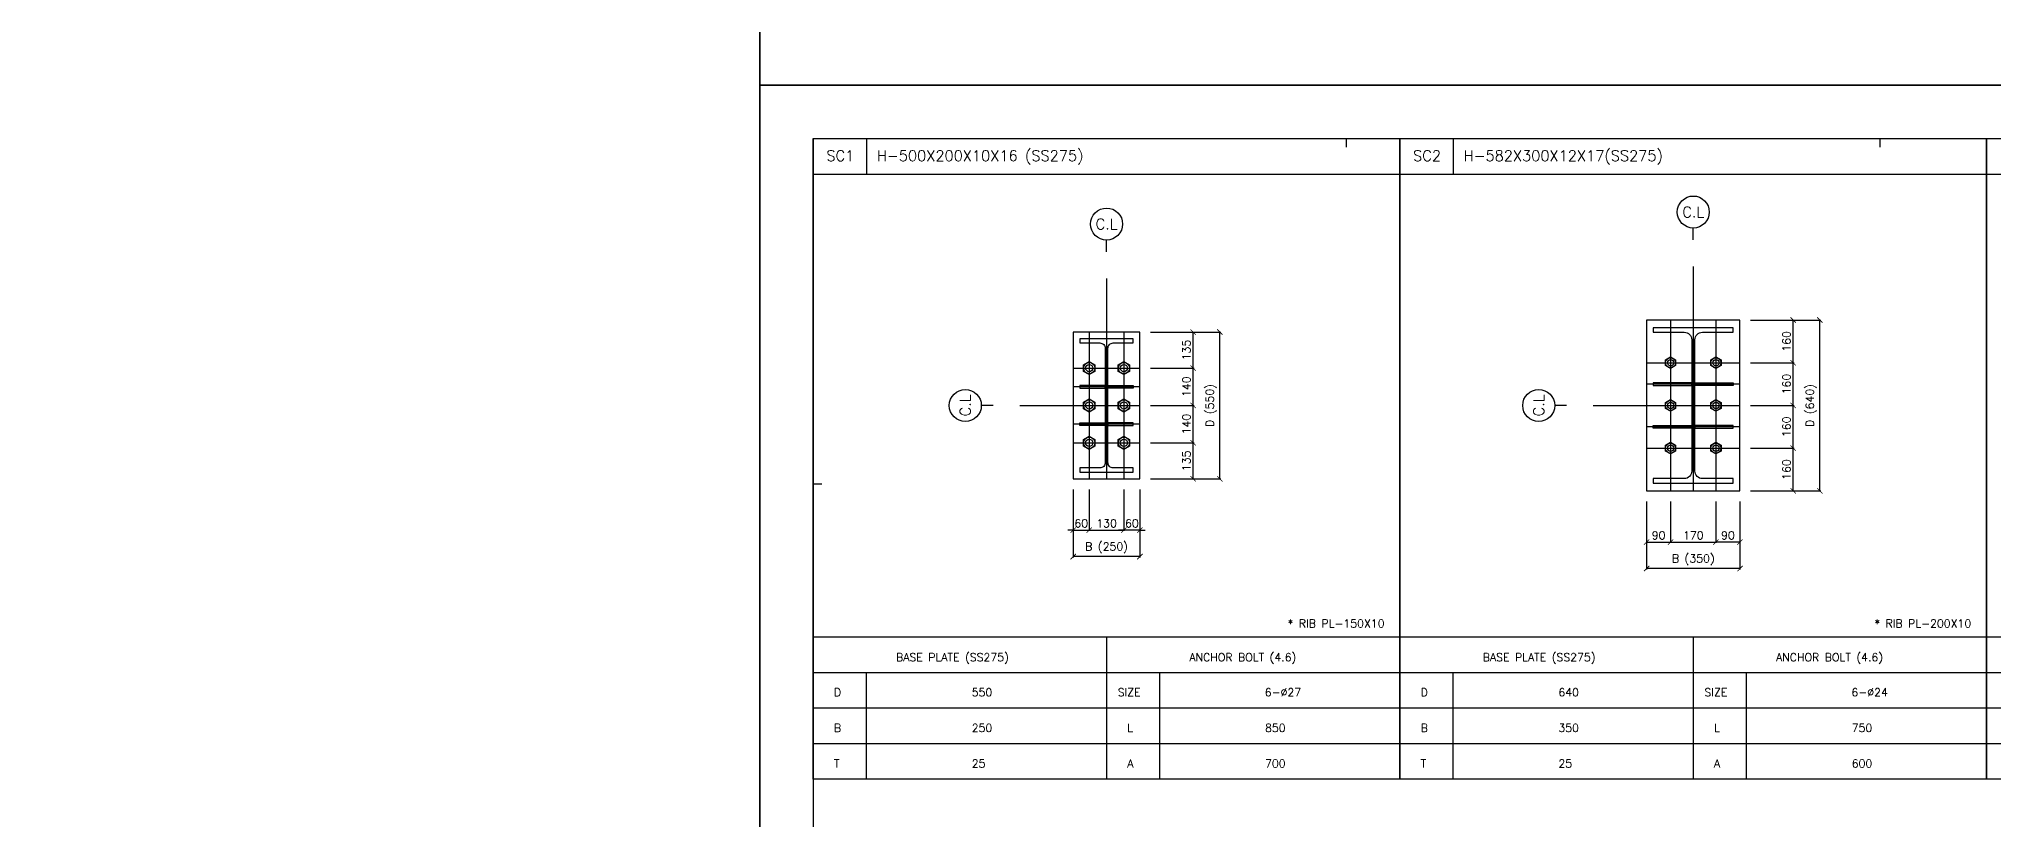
# Model space of a CAD drawing. Header units: metres. Extents: x -297536 to 1852864, y -630451 to -422551.
# Drawn here: x 1841761 to 1849091, y -431244 to -428318 of the extents above; entities that cross this region are included whole.
import ezdxf
from ezdxf.enums import TextEntityAlignment as Align

# ---------------------------------------------------------------- set-up
doc = ezdxf.new("R2010")
doc.units = ezdxf.units.M
doc.header["$LTSCALE"] = 700
doc.linetypes.add('CEN', pattern=[62, 60, -1, 0, -1])
for name, color, linetype in [('BP', 3, 'Continuous'), ('CEN', 152, 'CEN'), ('COL', 2, 'Continuous'), ('DIM', 7, 'Continuous'), ('SYM', 7, 'Continuous'), ('TEX', 3, 'Continuous'), ('된장공장-1$0$WID', 4, 'Continuous')]:
    doc.layers.add(name, color=color, linetype=linetype)
doc.styles.add('HGTXT', font='romans.shx', dxfattribs={"bigfont": 'WHGTXT.shx'})
doc.styles.add('WHGTXT', font='romans.shx', dxfattribs={"bigfont": 'WHGTXT.shx'})
doc.dimstyles.new('KJ', dxfattribs={"dimscale": 700, "dimtxt": 1.5, "dimasz": 1, "dimexe": 0.18, "dimexo": 2, "dimgap": 0.5, "dimtad": 1, "dimdec": 0, "dimzin": 0, "dimdsep": 46, "dimlunit": 6, "dimtxsty": 'HGTXT', "dimblk": 'ARCHTICK', "dimcen": 0.09, "dimclrt": 3, "dimadec": 0, "dimazin": 0, "dimtfac": 1, "dimtdec": 0, "dimtix": 1, "dimtmove": 0, "dimatfit": 0, "dimldrblk": 'OBLIQUE', "dimfxl": 1, "dimtolj": 1, "dimtzin": 0, "dimarcsym": 0})

# ---------------------------------------------------------------- blocks, each defined once
blk = doc.blocks.new('_ArchTick')
at = {"color": 0, "linetype": 'ByBlock', "const_width": 0.15}
blk.add_lwpolyline([(-0.5, -0.5), (0.5, 0.5)], dxfattribs=at)
blk = doc.blocks.new('*D538')
at = {"layer": 'Defpoints', "color": 0, "transparency": 16777216}
for p in [(1847879.2, -430010.9), (1848049.2, -430010.9), (1848049.2, -430202.6)]:
    blk.add_point(p, dxfattribs=at)
at = {"layer": 'DIM', "color": 0, "lineweight": -2, "transparency": 16777216}
for p, q in [((1847879.2, -430050.9), (1847879.2, -430206.2)), ((1848049.2, -430050.9), (1848049.2, -430206.2)), ((1847879.2, -430202.6), (1848049.2, -430202.6))]:
    blk.add_line(p, q, dxfattribs=at)
at = {"layer": 'DIM', "color": 0, "lineweight": -2, "transparency": 16777216, "xscale": 20, "yscale": 20, "zscale": 20, "rotation": 180}
blk.add_blockref('_ArchTick', (1847879.2, -430202.6), dxfattribs=at)
at = {"layer": 'DIM', "color": 0, "lineweight": -2, "transparency": 16777216, "xscale": 20, "yscale": 20, "zscale": 20}
blk.add_blockref('_ArchTick', (1848049.2, -430202.6), dxfattribs=at)
at = {"layer": 'DIM', "color": 3, "transparency": 16777216, "insert": (1847964.2, -430177.6), "char_height": 30, "attachment_point": 5, "style": 'HGTXT'}
blk.add_mtext('\\A1;170', dxfattribs=at)
blk = doc.blocks.new('_Oblique')
at = {"color": 0, "linetype": 'ByBlock', "lineweight": -2}
blk.add_line((-0.5, -0.5), (0.5, 0.5), dxfattribs=at)
blk = doc.blocks.new('*D539')
at = {"layer": 'Defpoints', "color": 0, "transparency": 16777216}
for p in [(1847789.2, -430010.9), (1848139.2, -430010.9), (1847789.2, -430302.2)]:
    blk.add_point(p, dxfattribs=at)
at = {"layer": 'DIM', "color": 0, "lineweight": -2, "transparency": 16777216}
for p, q in [((1847789.2, -430050.9), (1847789.2, -430305.8)), ((1848139.2, -430050.9), (1848139.2, -430305.8)), ((1848139.2, -430302.2), (1847789.2, -430302.2))]:
    blk.add_line(p, q, dxfattribs=at)
at = {"layer": 'DIM', "color": 0, "lineweight": -2, "transparency": 16777216, "xscale": 20, "yscale": 20, "zscale": 20, "rotation": 180}
blk.add_blockref('_ArchTick', (1847789.2, -430302.2), dxfattribs=at)
at = {"layer": 'DIM', "color": 0, "lineweight": -2, "transparency": 16777216, "xscale": 20, "yscale": 20, "zscale": 20}
blk.add_blockref('_ArchTick', (1848139.2, -430302.2), dxfattribs=at)
at = {"layer": 'DIM', "color": 3, "transparency": 16777216, "insert": (1847964.2, -430269.4), "char_height": 30, "attachment_point": 5, "style": 'HGTXT'}
blk.add_mtext('\\A1;B (350)', dxfattribs=at)
blk = doc.blocks.new('*D540')
at = {"layer": 'Defpoints', "color": 0, "transparency": 16777216}
for p in [(1847789.2, -430010.9), (1847879.2, -430010.9), (1847879.2, -430202.6)]:
    blk.add_point(p, dxfattribs=at)
at = {"layer": 'DIM', "color": 0, "lineweight": -2, "transparency": 16777216}
for p, q in [((1847789.2, -430050.9), (1847789.2, -430206.2)), ((1847879.2, -430050.9), (1847879.2, -430206.2)), ((1847789.2, -430202.6), (1847879.2, -430202.6))]:
    blk.add_line(p, q, dxfattribs=at)
at = {"layer": 'DIM', "color": 0, "lineweight": -2, "transparency": 16777216, "xscale": 20, "yscale": 20, "zscale": 20, "rotation": 180}
blk.add_blockref('_ArchTick', (1847789.2, -430202.6), dxfattribs=at)
at = {"layer": 'DIM', "color": 0, "lineweight": -2, "transparency": 16777216, "xscale": 20, "yscale": 20, "zscale": 20}
blk.add_blockref('_ArchTick', (1847879.2, -430202.6), dxfattribs=at)
at = {"layer": 'DIM', "color": 3, "transparency": 16777216, "insert": (1847834.2, -430177.6), "char_height": 30, "attachment_point": 5, "style": 'HGTXT'}
blk.add_mtext('\\A1;90', dxfattribs=at)
blk = doc.blocks.new('*D541')
at = {"layer": 'Defpoints', "color": 0, "transparency": 16777216}
for p in [(1848049.2, -430010.9), (1848139.2, -430010.9), (1848049.2, -430202.6)]:
    blk.add_point(p, dxfattribs=at)
at = {"layer": 'DIM', "color": 0, "lineweight": -2, "transparency": 16777216}
for p, q in [((1848049.2, -430050.9), (1848049.2, -430206.2)), ((1848139.2, -430050.9), (1848139.2, -430206.2)), ((1848139.2, -430202.6), (1848049.2, -430202.6))]:
    blk.add_line(p, q, dxfattribs=at)
at = {"layer": 'DIM', "color": 0, "lineweight": -2, "transparency": 16777216, "xscale": 20, "yscale": 20, "zscale": 20, "rotation": 180}
blk.add_blockref('_ArchTick', (1848049.2, -430202.6), dxfattribs=at)
at = {"layer": 'DIM', "color": 0, "lineweight": -2, "transparency": 16777216, "xscale": 20, "yscale": 20, "zscale": 20}
blk.add_blockref('_ArchTick', (1848139.2, -430202.6), dxfattribs=at)
at = {"layer": 'DIM', "color": 3, "transparency": 16777216, "insert": (1848094.2, -430177.6), "char_height": 30, "attachment_point": 5, "style": 'HGTXT'}
blk.add_mtext('\\A1;90', dxfattribs=at)
blk = doc.blocks.new('*D542')
at = {"layer": 'Defpoints', "color": 0, "transparency": 16777216}
for p in [(1848139.2, -429370.9), (1848439, -429370.9), (1848139.2, -430010.9)]:
    blk.add_point(p, dxfattribs=at)
at = {"layer": 'DIM', "color": 0, "lineweight": -2, "transparency": 16777216}
for p, q in [((1848179.2, -429370.9), (1848442.6, -429370.9)), ((1848439, -430010.9), (1848439, -429370.9)), ((1848179.2, -430010.9), (1848442.6, -430010.9))]:
    blk.add_line(p, q, dxfattribs=at)
at = {"layer": 'DIM', "color": 0, "lineweight": -2, "transparency": 16777216, "xscale": 20, "yscale": 20, "zscale": 20}
for p, rotation in [((1848439, -429370.9), 90), ((1848439, -430010.9), 270)]:
    blk.add_blockref('_ArchTick', p, dxfattribs=dict(at, rotation=rotation))
at = {"layer": 'DIM', "color": 3, "transparency": 16777216, "insert": (1848406.2, -429690.9), "char_height": 30, "attachment_point": 5, "rotation": 90, "style": 'HGTXT'}
blk.add_mtext('\\A1;D (640)', dxfattribs=at)
blk = doc.blocks.new('*D543')
at = {"layer": 'Defpoints', "color": 0, "transparency": 16777216}
for p in [(1848139.2, -429850.9), (1848338.7, -429850.9), (1848139.2, -430010.9)]:
    blk.add_point(p, dxfattribs=at)
at = {"layer": 'DIM', "color": 0, "lineweight": -2, "transparency": 16777216}
for p, q in [((1848179.2, -429850.9), (1848342.3, -429850.9)), ((1848338.7, -430010.9), (1848338.7, -429850.9)), ((1848179.2, -430010.9), (1848342.3, -430010.9))]:
    blk.add_line(p, q, dxfattribs=at)
at = {"layer": 'DIM', "color": 0, "lineweight": -2, "transparency": 16777216, "xscale": 20, "yscale": 20, "zscale": 20}
for p, rotation in [((1848338.7, -429850.9), 90), ((1848338.7, -430010.9), 270)]:
    blk.add_blockref('_ArchTick', p, dxfattribs=dict(at, rotation=rotation))
at = {"layer": 'DIM', "color": 3, "transparency": 16777216, "insert": (1848313.7, -429930.9), "char_height": 30, "attachment_point": 5, "rotation": 90, "style": 'HGTXT'}
blk.add_mtext('\\A1;160', dxfattribs=at)
blk = doc.blocks.new('*D544')
at = {"layer": 'Defpoints', "color": 0, "transparency": 16777216}
for p in [(1848139.2, -429690.9), (1848338.7, -429690.9), (1848139.2, -429850.9)]:
    blk.add_point(p, dxfattribs=at)
at = {"layer": 'DIM', "color": 0, "lineweight": -2, "transparency": 16777216}
for p, q in [((1848179.2, -429690.9), (1848342.3, -429690.9)), ((1848338.7, -429850.9), (1848338.7, -429690.9)), ((1848179.2, -429850.9), (1848342.3, -429850.9))]:
    blk.add_line(p, q, dxfattribs=at)
at = {"layer": 'DIM', "color": 0, "lineweight": -2, "transparency": 16777216, "xscale": 20, "yscale": 20, "zscale": 20}
for p, rotation in [((1848338.7, -429690.9), 90), ((1848338.7, -429850.9), 270)]:
    blk.add_blockref('_ArchTick', p, dxfattribs=dict(at, rotation=rotation))
at = {"layer": 'DIM', "color": 3, "transparency": 16777216, "insert": (1848313.7, -429770.9), "char_height": 30, "attachment_point": 5, "rotation": 90, "style": 'HGTXT'}
blk.add_mtext('\\A1;160', dxfattribs=at)
blk = doc.blocks.new('*D545')
at = {"layer": 'Defpoints', "color": 0, "transparency": 16777216}
for p in [(1848139.2, -429530.9), (1848338.7, -429530.9), (1848139.2, -429690.9)]:
    blk.add_point(p, dxfattribs=at)
at = {"layer": 'DIM', "color": 0, "lineweight": -2, "transparency": 16777216}
for p, q in [((1848179.2, -429530.9), (1848342.3, -429530.9)), ((1848338.7, -429690.9), (1848338.7, -429530.9)), ((1848179.2, -429690.9), (1848342.3, -429690.9))]:
    blk.add_line(p, q, dxfattribs=at)
at = {"layer": 'DIM', "color": 0, "lineweight": -2, "transparency": 16777216, "xscale": 20, "yscale": 20, "zscale": 20}
for p, rotation in [((1848338.7, -429530.9), 90), ((1848338.7, -429690.9), 270)]:
    blk.add_blockref('_ArchTick', p, dxfattribs=dict(at, rotation=rotation))
at = {"layer": 'DIM', "color": 3, "transparency": 16777216, "insert": (1848313.7, -429610.9), "char_height": 30, "attachment_point": 5, "rotation": 90, "style": 'HGTXT'}
blk.add_mtext('\\A1;160', dxfattribs=at)
blk = doc.blocks.new('*D546')
at = {"layer": 'Defpoints', "color": 0, "transparency": 16777216}
for p in [(1848139.2, -429370.9), (1848338.7, -429370.9), (1848139.2, -429530.9)]:
    blk.add_point(p, dxfattribs=at)
at = {"layer": 'DIM', "color": 0, "lineweight": -2, "transparency": 16777216}
for p, q in [((1848179.2, -429370.9), (1848342.3, -429370.9)), ((1848338.7, -429530.9), (1848338.7, -429370.9)), ((1848179.2, -429530.9), (1848342.3, -429530.9))]:
    blk.add_line(p, q, dxfattribs=at)
at = {"layer": 'DIM', "color": 0, "lineweight": -2, "transparency": 16777216, "xscale": 20, "yscale": 20, "zscale": 20}
for p, rotation in [((1848338.7, -429370.9), 90), ((1848338.7, -429530.9), 270)]:
    blk.add_blockref('_ArchTick', p, dxfattribs=dict(at, rotation=rotation))
at = {"layer": 'DIM', "color": 3, "transparency": 16777216, "insert": (1848313.7, -429450.9), "char_height": 30, "attachment_point": 5, "rotation": 90, "style": 'HGTXT'}
blk.add_mtext('\\A1;160', dxfattribs=at)
blk = doc.blocks.new('*D460')
at = {"layer": 'Defpoints', "color": 0, "transparency": 16777216}
for p in [(1845699.2, -429965.9), (1845829.1, -429965.9), (1845829.1, -430157.6)]:
    blk.add_point(p, dxfattribs=at)
at = {"layer": 'DIM', "color": 0, "lineweight": -2, "transparency": 16777216}
for p, q in [((1845699.2, -430005.9), (1845699.2, -430161.2)), ((1845829.1, -430005.9), (1845829.1, -430161.2)), ((1845699.2, -430157.6), (1845829.1, -430157.6))]:
    blk.add_line(p, q, dxfattribs=at)
at = {"layer": 'DIM', "color": 0, "lineweight": -2, "transparency": 16777216, "xscale": 20, "yscale": 20, "zscale": 20, "rotation": 180}
blk.add_blockref('_ArchTick', (1845699.2, -430157.6), dxfattribs=at)
at = {"layer": 'DIM', "color": 0, "lineweight": -2, "transparency": 16777216, "xscale": 20, "yscale": 20, "zscale": 20}
blk.add_blockref('_ArchTick', (1845829.1, -430157.6), dxfattribs=at)
at = {"layer": 'DIM', "color": 3, "transparency": 16777216, "insert": (1845764.2, -430132.6), "char_height": 30, "attachment_point": 5, "style": 'HGTXT'}
blk.add_mtext('\\A1;130', dxfattribs=at)
blk = doc.blocks.new('*D461')
at = {"layer": 'Defpoints', "color": 0, "transparency": 16777216}
for p in [(1845639.2, -429965.9), (1845889.2, -429965.9), (1845639.2, -430257.2)]:
    blk.add_point(p, dxfattribs=at)
at = {"layer": 'DIM', "color": 0, "lineweight": -2, "transparency": 16777216}
for p, q in [((1845639.2, -430005.9), (1845639.2, -430260.8)), ((1845889.2, -430005.9), (1845889.2, -430260.8)), ((1845889.2, -430257.2), (1845639.2, -430257.2))]:
    blk.add_line(p, q, dxfattribs=at)
at = {"layer": 'DIM', "color": 0, "lineweight": -2, "transparency": 16777216, "xscale": 20, "yscale": 20, "zscale": 20, "rotation": 180}
blk.add_blockref('_ArchTick', (1845639.2, -430257.2), dxfattribs=at)
at = {"layer": 'DIM', "color": 0, "lineweight": -2, "transparency": 16777216, "xscale": 20, "yscale": 20, "zscale": 20}
blk.add_blockref('_ArchTick', (1845889.2, -430257.2), dxfattribs=at)
at = {"layer": 'DIM', "color": 3, "transparency": 16777216, "insert": (1845764.2, -430224.4), "char_height": 30, "attachment_point": 5, "style": 'HGTXT'}
blk.add_mtext('\\A1;B (250)', dxfattribs=at)
blk = doc.blocks.new('*D462')
at = {"layer": 'Defpoints', "color": 0, "transparency": 16777216}
for p in [(1845639.2, -429965.9), (1845699.2, -429965.9), (1845699.2, -430157.6)]:
    blk.add_point(p, dxfattribs=at)
at = {"layer": 'DIM', "color": 0, "lineweight": -2, "transparency": 16777216}
for p, q in [((1845639.2, -430005.9), (1845639.2, -430161.2)), ((1845699.2, -430005.9), (1845699.2, -430161.2)), ((1845639.2, -430157.6), (1845619.2, -430157.6)), ((1845639.2, -430157.6), (1845699.2, -430157.6)), ((1845699.2, -430157.6), (1845719.2, -430157.6))]:
    blk.add_line(p, q, dxfattribs=at)
at = {"layer": 'DIM', "color": 0, "lineweight": -2, "transparency": 16777216, "xscale": 20, "yscale": 20, "zscale": 20}
blk.add_blockref('_ArchTick', (1845639.2, -430157.6), dxfattribs=at)
at = {"layer": 'DIM', "color": 0, "lineweight": -2, "transparency": 16777216, "xscale": 20, "yscale": 20, "zscale": 20, "rotation": 180}
blk.add_blockref('_ArchTick', (1845699.2, -430157.6), dxfattribs=at)
at = {"layer": 'DIM', "color": 3, "transparency": 16777216, "insert": (1845669.2, -430132.6), "char_height": 30, "attachment_point": 5, "style": 'HGTXT'}
blk.add_mtext('\\A1;60', dxfattribs=at)
blk = doc.blocks.new('*D463')
at = {"layer": 'Defpoints', "color": 0, "transparency": 16777216}
for p in [(1845829.1, -429965.9), (1845889.2, -429965.9), (1845829.1, -430157.6)]:
    blk.add_point(p, dxfattribs=at)
at = {"layer": 'DIM', "color": 0, "lineweight": -2, "transparency": 16777216}
for p, q in [((1845829.1, -430005.9), (1845829.1, -430161.2)), ((1845889.2, -430005.9), (1845889.2, -430161.2)), ((1845829.1, -430157.6), (1845809.1, -430157.6)), ((1845889.2, -430157.6), (1845829.1, -430157.6)), ((1845889.2, -430157.6), (1845909.2, -430157.6))]:
    blk.add_line(p, q, dxfattribs=at)
at = {"layer": 'DIM', "color": 0, "lineweight": -2, "transparency": 16777216, "xscale": 20, "yscale": 20, "zscale": 20}
blk.add_blockref('_ArchTick', (1845829.1, -430157.6), dxfattribs=at)
at = {"layer": 'DIM', "color": 0, "lineweight": -2, "transparency": 16777216, "xscale": 20, "yscale": 20, "zscale": 20, "rotation": 180}
blk.add_blockref('_ArchTick', (1845889.2, -430157.6), dxfattribs=at)
at = {"layer": 'DIM', "color": 3, "transparency": 16777216, "insert": (1845859.2, -430132.6), "char_height": 30, "attachment_point": 5, "style": 'HGTXT'}
blk.add_mtext('\\A1;60', dxfattribs=at)
blk = doc.blocks.new('*D464')
at = {"layer": 'Defpoints', "color": 0, "transparency": 16777216}
for p in [(1845889.2, -429415.9), (1846189, -429415.9), (1845889.2, -429965.9)]:
    blk.add_point(p, dxfattribs=at)
at = {"layer": 'DIM', "color": 0, "lineweight": -2, "transparency": 16777216}
for p, q in [((1845929.2, -429415.9), (1846192.6, -429415.9)), ((1846189, -429965.9), (1846189, -429415.9)), ((1845929.2, -429965.9), (1846192.6, -429965.9))]:
    blk.add_line(p, q, dxfattribs=at)
at = {"layer": 'DIM', "color": 0, "lineweight": -2, "transparency": 16777216, "xscale": 20, "yscale": 20, "zscale": 20}
for p, rotation in [((1846189, -429415.9), 90), ((1846189, -429965.9), 270)]:
    blk.add_blockref('_ArchTick', p, dxfattribs=dict(at, rotation=rotation))
at = {"layer": 'DIM', "color": 3, "transparency": 16777216, "insert": (1846156.2, -429690.9), "char_height": 30, "attachment_point": 5, "rotation": 90, "style": 'HGTXT'}
blk.add_mtext('\\A1;D (550)', dxfattribs=at)
blk = doc.blocks.new('*D465')
at = {"layer": 'Defpoints', "color": 0, "transparency": 16777216}
for p in [(1845889.2, -429830.9), (1846088.7, -429830.9), (1845889.2, -429965.9)]:
    blk.add_point(p, dxfattribs=at)
at = {"layer": 'DIM', "color": 0, "lineweight": -2, "transparency": 16777216}
for p, q in [((1845929.2, -429830.9), (1846092.3, -429830.9)), ((1846088.7, -429965.9), (1846088.7, -429830.9)), ((1845929.2, -429965.9), (1846092.3, -429965.9))]:
    blk.add_line(p, q, dxfattribs=at)
at = {"layer": 'DIM', "color": 0, "lineweight": -2, "transparency": 16777216, "xscale": 20, "yscale": 20, "zscale": 20}
for p, rotation in [((1846088.7, -429830.9), 90), ((1846088.7, -429965.9), 270)]:
    blk.add_blockref('_ArchTick', p, dxfattribs=dict(at, rotation=rotation))
at = {"layer": 'DIM', "color": 3, "transparency": 16777216, "insert": (1846063.7, -429898.4), "char_height": 30, "attachment_point": 5, "rotation": 90, "style": 'HGTXT'}
blk.add_mtext('\\A1;135', dxfattribs=at)
blk = doc.blocks.new('*D466')
at = {"layer": 'Defpoints', "color": 0, "transparency": 16777216}
for p in [(1845889.2, -429690.9), (1846088.7, -429690.9), (1845889.2, -429830.9)]:
    blk.add_point(p, dxfattribs=at)
at = {"layer": 'DIM', "color": 0, "lineweight": -2, "transparency": 16777216}
for p, q in [((1845929.2, -429690.9), (1846092.3, -429690.9)), ((1846088.7, -429830.9), (1846088.7, -429690.9)), ((1845929.2, -429830.9), (1846092.3, -429830.9))]:
    blk.add_line(p, q, dxfattribs=at)
at = {"layer": 'DIM', "color": 0, "lineweight": -2, "transparency": 16777216, "xscale": 20, "yscale": 20, "zscale": 20}
for p, rotation in [((1846088.7, -429690.9), 90), ((1846088.7, -429830.9), 270)]:
    blk.add_blockref('_ArchTick', p, dxfattribs=dict(at, rotation=rotation))
at = {"layer": 'DIM', "color": 3, "transparency": 16777216, "insert": (1846063.7, -429760.9), "char_height": 30, "attachment_point": 5, "rotation": 90, "style": 'HGTXT'}
blk.add_mtext('\\A1;140', dxfattribs=at)
blk = doc.blocks.new('*D467')
at = {"layer": 'Defpoints', "color": 0, "transparency": 16777216}
for p in [(1845889.2, -429550.9), (1846088.7, -429550.9), (1845889.2, -429690.9)]:
    blk.add_point(p, dxfattribs=at)
at = {"layer": 'DIM', "color": 0, "lineweight": -2, "transparency": 16777216}
for p, q in [((1845929.2, -429550.9), (1846092.3, -429550.9)), ((1846088.7, -429690.9), (1846088.7, -429550.9)), ((1845929.2, -429690.9), (1846092.3, -429690.9))]:
    blk.add_line(p, q, dxfattribs=at)
at = {"layer": 'DIM', "color": 0, "lineweight": -2, "transparency": 16777216, "xscale": 20, "yscale": 20, "zscale": 20}
for p, rotation in [((1846088.7, -429550.9), 90), ((1846088.7, -429690.9), 270)]:
    blk.add_blockref('_ArchTick', p, dxfattribs=dict(at, rotation=rotation))
at = {"layer": 'DIM', "color": 3, "transparency": 16777216, "insert": (1846063.7, -429620.9), "char_height": 30, "attachment_point": 5, "rotation": 90, "style": 'HGTXT'}
blk.add_mtext('\\A1;140', dxfattribs=at)
blk = doc.blocks.new('*D468')
at = {"layer": 'Defpoints', "color": 0, "transparency": 16777216}
for p in [(1845889.2, -429415.9), (1846088.7, -429415.9), (1845889.2, -429550.9)]:
    blk.add_point(p, dxfattribs=at)
at = {"layer": 'DIM', "color": 0, "lineweight": -2, "transparency": 16777216}
for p, q in [((1845929.2, -429415.9), (1846092.3, -429415.9)), ((1846088.7, -429550.9), (1846088.7, -429415.9)), ((1845929.2, -429550.9), (1846092.3, -429550.9))]:
    blk.add_line(p, q, dxfattribs=at)
at = {"layer": 'DIM', "color": 0, "lineweight": -2, "transparency": 16777216, "xscale": 20, "yscale": 20, "zscale": 20}
for p, rotation in [((1846088.7, -429415.9), 90), ((1846088.7, -429550.9), 270)]:
    blk.add_blockref('_ArchTick', p, dxfattribs=dict(at, rotation=rotation))
at = {"layer": 'DIM', "color": 3, "transparency": 16777216, "insert": (1846063.7, -429483.4), "char_height": 30, "attachment_point": 5, "rotation": 90, "style": 'HGTXT'}
blk.add_mtext('\\A1;135', dxfattribs=at)
blk = doc.blocks.new('Form01')
at = {"ltscale": 0.015}
blk.add_lwpolyline([(0, 0), (420, 0), (420, -297), (0, -297)], close=True, dxfattribs=at)
at = {"layer": '된장공장-1$0$WID', "ltscale": 250}
for p, q in [((10, -10), (10, -287)), ((10, -10), (410, -10)), ((110, -11.622), (110, -10)), ((210, -10), (210, -11.622)), ((11.622, -74.774), (10, -74.774))]:
    blk.add_line(p, q, dxfattribs=at)

msp = doc.modelspace()

# ---------------------------------------------------------------- linework, layer by layer
for p, q in [((1844864.2, -428690.9), (1844864.2, -428824.2)), ((1847064.2, -428690.9), (1847064.2, -428824.2)), ((1844664.2, -428824.2), (1846864.2, -428824.2)), ((1846864.2, -428824.2), (1849064.2, -428824.2)), ((1849064.2, -428824.2), (1851264.2, -428824.2)), ((1844664.2, -430557.5), (1846864.2, -430557.5)), ((1845764.2, -430557.5), (1845764.2, -431090.9)), ((1846864.2, -430557.5), (1849064.2, -430557.5)), ((1847964.2, -430557.5), (1847964.2, -431090.9)), ((1849064.2, -430557.5), (1851264.2, -430557.5)), ((1844664.2, -430690.9), (1846864.2, -430690.9)), ((1844864.2, -431090.9), (1844864.2, -430690.9)), ((1845964.2, -431090.9), (1845964.2, -430690.9)), ((1846864.2, -430690.9), (1849064.2, -430690.9)), ((1847064.2, -431090.9), (1847064.2, -430690.9)), ((1848164.2, -431090.9), (1848164.2, -430690.9)), ((1849064.2, -430690.9), (1851264.2, -430690.9)), ((1844664.2, -430824.2), (1846864.2, -430824.2)), ((1846864.2, -430824.2), (1849064.2, -430824.2)), ((1849064.2, -430824.2), (1851264.2, -430824.2)), ((1844664.2, -430957.5), (1846864.2, -430957.5)), ((1846864.2, -430957.5), (1849064.2, -430957.5)), ((1849064.2, -430957.5), (1851264.2, -430957.5))]:
    msp.add_line(p, q)
for points in [[(1844664.2, -428690.9), (1846864.2, -428690.9), (1846864.2, -431090.9), (1844664.2, -431090.9)], [(1846864.2, -428690.9), (1849064.2, -428690.9), (1849064.2, -431090.9), (1846864.2, -431090.9)], [(1849064.2, -428690.9), (1851264.2, -428690.9), (1851264.2, -431090.9), (1849064.2, -431090.9)], [(1845720.5, -429563.2), (1845699.2, -429575.5), (1845677.9, -429563.2), (1845677.9, -429538.5), (1845699.2, -429526.2), (1845720.5, -429538.5)], [(1845850.4, -429563.2), (1845829.1, -429575.5), (1845807.8, -429563.2), (1845807.8, -429538.5), (1845829.1, -429526.2), (1845850.4, -429538.5)], [(1847860.2, -429519.9), (1847879.2, -429509), (1847898.1, -429519.9), (1847898.1, -429541.8), (1847879.2, -429552.7), (1847860.2, -429541.8)], [(1848030.2, -429519.9), (1848049.2, -429509), (1848068.1, -429519.9), (1848068.1, -429541.8), (1848049.2, -429552.7), (1848030.2, -429541.8)], [(1845720.5, -429703.2), (1845699.2, -429715.5), (1845677.9, -429703.2), (1845677.9, -429678.5), (1845699.2, -429666.2), (1845720.5, -429678.5)], [(1845850.4, -429703.2), (1845829.1, -429715.5), (1845807.8, -429703.2), (1845807.8, -429678.5), (1845829.1, -429666.2), (1845850.4, -429678.5)], [(1847860.2, -429679.9), (1847879.2, -429669), (1847898.1, -429679.9), (1847898.1, -429701.8), (1847879.2, -429712.7), (1847860.2, -429701.8)], [(1848030.2, -429679.9), (1848049.2, -429669), (1848068.1, -429679.9), (1848068.1, -429701.8), (1848049.2, -429712.7), (1848030.2, -429701.8)], [(1845720.5, -429843.2), (1845699.2, -429855.5), (1845677.9, -429843.2), (1845677.9, -429818.5), (1845699.2, -429806.2), (1845720.5, -429818.5)], [(1845850.4, -429843.2), (1845829.1, -429855.5), (1845807.8, -429843.2), (1845807.8, -429818.5), (1845829.1, -429806.2), (1845850.4, -429818.5)], [(1847860.2, -429839.9), (1847879.2, -429829), (1847898.1, -429839.9), (1847898.1, -429861.8), (1847879.2, -429872.7), (1847860.2, -429861.8)], [(1848030.2, -429839.9), (1848049.2, -429829), (1848068.1, -429839.9), (1848068.1, -429861.8), (1848049.2, -429872.7), (1848030.2, -429861.8)]]:
    msp.add_lwpolyline(points, close=True)
at = {"color": 3}
for points in [[(1845759.2, -429625.9), (1845759.2, -429615.9), (1845664.2, -429615.9), (1845664.2, -429625.9)], [(1845769.2, -429625.9), (1845769.2, -429615.9), (1845864.2, -429615.9), (1845864.2, -429625.9)], [(1845759.2, -429755.9), (1845759.2, -429765.9), (1845664.2, -429765.9), (1845664.2, -429755.9)], [(1845769.2, -429755.9), (1845769.2, -429765.9), (1845864.2, -429765.9), (1845864.2, -429755.9)]]:
    msp.add_lwpolyline(points, close=True, dxfattribs=at)
for centre, radius in [((1845699.2, -429550.9), 21.3), ((1845699.2, -429550.9), 13.5), ((1845829.1, -429550.9), 21.3), ((1845829.1, -429550.9), 13.5), ((1847879.2, -429530.9), 18.9), ((1847879.2, -429530.9), 12), ((1848049.2, -429530.9), 18.9), ((1848049.2, -429530.9), 12), ((1845699.2, -429690.9), 21.3), ((1845699.2, -429690.9), 13.5), ((1845829.1, -429690.9), 21.3), ((1845829.1, -429690.9), 13.5), ((1847879.2, -429690.9), 18.9), ((1847879.2, -429690.9), 12), ((1848049.2, -429690.9), 18.9), ((1848049.2, -429690.9), 12), ((1845699.2, -429830.9), 21.3), ((1845699.2, -429830.9), 13.5), ((1845829.1, -429830.9), 21.3), ((1845829.1, -429830.9), 13.5), ((1847879.2, -429850.9), 18.9), ((1848049.2, -429850.9), 18.9), ((1847879.2, -429850.9), 12), ((1848049.2, -429850.9), 12)]:
    msp.add_circle(centre, radius)
at = {"layer": 'BP'}
for points in [[(1847789.2, -430010.9), (1848139.2, -430010.9), (1848139.2, -429370.9), (1847789.2, -429370.9)], [(1845639.2, -429965.9), (1845889.2, -429965.9), (1845889.2, -429415.9), (1845639.2, -429415.9)]]:
    msp.add_lwpolyline(points, close=True, dxfattribs=at)
at = {"layer": 'BP', "color": 3}
for points in [[(1847958.2, -429615.9), (1847958.2, -429605.9), (1847814.2, -429605.9), (1847814.2, -429615.9)], [(1847970.2, -429615.9), (1847970.2, -429605.9), (1848114.2, -429605.9), (1848114.2, -429615.9)], [(1847958.2, -429765.9), (1847958.2, -429775.9), (1847814.2, -429775.9), (1847814.2, -429765.9)], [(1847970.2, -429765.9), (1847970.2, -429775.9), (1848114.2, -429775.9), (1848114.2, -429765.9)]]:
    msp.add_lwpolyline(points, close=True, dxfattribs=at)
at = {"layer": 'CEN'}
for p, q in [((1847964.2, -429170.9), (1847964.2, -430010.9)), ((1845764.2, -429215.9), (1845764.2, -429965.9)), ((1847879.2, -429370.9), (1847879.2, -430010.9)), ((1848049.2, -429370.9), (1848049.2, -430010.9)), ((1845699.2, -429415.9), (1845699.2, -429965.9)), ((1845829.1, -429415.9), (1845829.1, -429965.9)), ((1847789.2, -429530.9), (1848139.2, -429530.9)), ((1845639.2, -429550.9), (1845889.2, -429550.9)), ((1845439.2, -429690.9), (1845889.2, -429690.9)), ((1847589.2, -429690.9), (1848139.2, -429690.9)), ((1845639.2, -429830.9), (1845889.2, -429830.9)), ((1847789.2, -429850.9), (1848139.2, -429850.9))]:
    msp.add_line(p, q, dxfattribs=at)
at = {"layer": 'CEN', "linetype": 'ByBlock'}
for p, q in [((1848139.2, -429610.9), (1847789.2, -429610.9)), ((1845889.2, -429620.9), (1845639.2, -429620.9)), ((1845889.2, -429760.9), (1845639.2, -429760.9)), ((1848139.2, -429770.9), (1847789.2, -429770.9))]:
    msp.add_line(p, q, dxfattribs=at)
at = {"layer": 'COL'}
for points in [[(1845664.2, -429940.9), (1845864.2, -429940.9), (1845864.2, -429924.9), (1845789.2, -429924.9, -0.414214), (1845769.2, -429904.9), (1845769.2, -429476.9, -0.414214), (1845789.2, -429456.9), (1845864.2, -429456.9), (1845864.2, -429440.9), (1845664.2, -429440.9), (1845664.2, -429456.9), (1845739.2, -429456.9, -0.414214), (1845759.2, -429476.9), (1845759.2, -429904.9, -0.414214), (1845739.2, -429924.9), (1845664.2, -429924.9)], [(1847814.2, -429981.9), (1848114.2, -429981.9), (1848114.2, -429964.9), (1847998.2, -429964.9, -0.414214), (1847970.2, -429936.9), (1847970.2, -429444.9, -0.414214), (1847998.2, -429416.9), (1848114.2, -429416.9), (1848114.2, -429399.9), (1847814.2, -429399.9), (1847814.2, -429416.9), (1847930.2, -429416.9, -0.414214), (1847958.2, -429444.9), (1847958.2, -429936.9, -0.414214), (1847930.2, -429964.9), (1847814.2, -429964.9)]]:
    msp.add_lwpolyline(points, format="xyb", close=True, dxfattribs=at)
at = {"layer": 'SYM'}
for p, q in [((1847964.2, -429070.9), (1847964.2, -429026.2)), ((1845764.2, -429115.9), (1845764.2, -429071.2)), ((1845339.2, -429690.9), (1845294.5, -429690.9)), ((1847489.2, -429690.9), (1847444.5, -429690.9))]:
    msp.add_line(p, q, dxfattribs=at)
for centre in [(1845764.2, -429011.2), (1847964.2, -428966.2), (1845234.5, -429690.9), (1847384.5, -429690.9)]:
    msp.add_circle(centre, 60, dxfattribs=at)

# ---------------------------------------------------------------- block references
for p, xscale, yscale, zscale in [((1718464.2, -422550.9), 300, 300, 300), ((1844464.2, -422550.9), 20, 20, 20), ((1844464.2, -428490.9), 20, 20, 20)]:
    msp.add_blockref('Form01', p, dxfattribs=dict(xscale=xscale, yscale=yscale, zscale=zscale))

# ---------------------------------------------------------------- texts
at = {"layer": 'TEX', "style": 'WHGTXT'}
for s, p in [('SC1', (1844765.8, -428775.5)), ('SC2', (1846965.8, -428775.5))]:
    msp.add_text(s, height=40, dxfattribs=at).set_placement(p, align=Align.CENTER)
for s, height, p in [('H-500X200X10X16 (SS275)', 40, (1844902.8, -428775.2)), ('H-582X300X12X17(SS275)', 40, (1847102.8, -428775.2)), ('* RIB PL-150X10', 30, (1846443.9, -430522.9)), ('* RIB PL-200X10', 30, (1848643.9, -430522.9)), ('BASE PLATE (SS275)', 30, (1844974.7, -430649.4)), ('ANCHOR BOLT (4.6)', 30, (1846074.6, -430649.4)), ('BASE PLATE (SS275)', 30, (1847174.7, -430649.4)), ('ANCHOR BOLT (4.6)', 30, (1848274.6, -430649.4)), ('D', 30, (1844741.8, -430780.7)), ('550', 30, (1845258.3, -430780.7)), ('SIZE', 30, (1845805.8, -430780.7)), ('6-%%C27', 30, (1846357.4, -430780.7)), ('D', 30, (1846941.8, -430780.7)), ('640', 30, (1847458.3, -430780.7)), ('SIZE', 30, (1848005.8, -430780.7)), ('6-%%C24', 30, (1848557.4, -430780.7)), ('B', 30, (1844741.8, -430914.1)), ('250', 30, (1845258.3, -430914.1)), ('L', 30, (1845841.8, -430914.1)), ('850', 30, (1846358.3, -430914.1)), ('B', 30, (1846941.8, -430914.1)), ('350', 30, (1847458.3, -430914.1)), ('L', 30, (1848041.8, -430914.1)), ('750', 30, (1848558.3, -430914.1)), ('T', 30, (1844741.8, -431047.4)), ('25', 30, (1845258.3, -431047.4)), ('A', 30, (1845841.8, -431047.4)), ('700', 30, (1846358.3, -431047.4)), ('T', 30, (1846941.8, -431047.4)), ('25', 30, (1847458.3, -431047.4)), ('A', 30, (1848041.8, -431047.4)), ('600', 30, (1848558.3, -431047.4))]:
    msp.add_text(s, height=height, dxfattribs=at).set_placement(p)
at = {"layer": 'TEX', "style": 'HGTXT'}
for p in [(1847964.2, -428966.2), (1845764.2, -429011.2)]:
    msp.add_text('C.L', height=40, dxfattribs=at).set_placement(p, align=Align.MIDDLE)
for p in [(1845234.5, -429690.9), (1847384.5, -429690.9)]:
    msp.add_text('C.L', height=40, rotation=90, dxfattribs=at).set_placement(p, align=Align.MIDDLE)

# ---------------------------------------------------------------- dimensions: what is measured, and where the dimension line sits
at = {"layer": 'DIM'}
for base, p1, p2, angle, text, picture, middle in [((1848439, -429370.9), (1848139.2, -430010.9), (1848139.2, -429370.9), 90, 'D (<>)', '*D542', (1848406.2, -429690.9)), ((1846189, -429415.9), (1845889.2, -429965.9), (1845889.2, -429415.9), 90, 'D (<>)', '*D464', (1846156.2, -429690.9)), ((1845639.2, -430257.2), (1845889.2, -429965.9), (1845639.2, -429965.9), 180, 'B (<>)', '*D461', (1845764.2, -430224.4)), ((1847789.2, -430302.2), (1848139.2, -430010.9), (1847789.2, -430010.9), 180, 'B (<>)', '*D539', (1847964.2, -430269.4))]:
    dim = msp.add_linear_dim(base=base, p1=p1, p2=p2, angle=angle, text=text, dimstyle='KJ', override={"dimscale": 20, "dimtxsty": 'HGTXT', "dimldrblk": 'Oblique'}, dxfattribs=at)
    dim.commit()
    dim.dimension.update_dxf_attribs({"geometry": picture, "text_midpoint": middle})
for base, p1, p2, angle, override, picture, middle in [((1848338.7, -429370.9), (1848139.2, -429530.9), (1848139.2, -429370.9), 270, {"dimscale": 20, "dimtxsty": 'HGTXT', "dimldrblk": 'Oblique'}, '*D546', (1848313.7, -429450.9)), ((1846088.7, -429415.9), (1845889.2, -429550.9), (1845889.2, -429415.9), 270, {"dimscale": 20, "dimtxsty": 'HGTXT', "dimldrblk": 'Oblique'}, '*D468', (1846063.7, -429483.4)), ((1846088.7, -429550.9), (1845889.2, -429690.9), (1845889.2, -429550.9), 270, {"dimscale": 20, "dimtxsty": 'HGTXT', "dimldrblk": 'Oblique'}, '*D467', (1846063.7, -429620.9)), ((1848338.7, -429530.9), (1848139.2, -429690.9), (1848139.2, -429530.9), 270, {"dimscale": 20, "dimtxsty": 'HGTXT', "dimldrblk": 'Oblique'}, '*D545', (1848313.7, -429610.9)), ((1846088.7, -429690.9), (1845889.2, -429830.9), (1845889.2, -429690.9), 270, {"dimscale": 20}, '*D466', (1846063.7, -429760.9)), ((1848338.7, -429690.9), (1848139.2, -429850.9), (1848139.2, -429690.9), 270, {"dimscale": 20}, '*D544', (1848313.7, -429770.9)), ((1846088.7, -429830.9), (1845889.2, -429965.9), (1845889.2, -429830.9), 270, {"dimscale": 20, "dimtxsty": 'HGTXT', "dimldrblk": 'Oblique'}, '*D465', (1846063.7, -429898.4)), ((1848338.7, -429850.9), (1848139.2, -430010.9), (1848139.2, -429850.9), 270, {"dimscale": 20, "dimtxsty": 'HGTXT', "dimldrblk": 'Oblique'}, '*D543', (1848313.7, -429930.9)), ((1845699.2, -430157.6), (1845639.2, -429965.9), (1845699.2, -429965.9), 180, {"dimscale": 20, "dimtxsty": 'HGTXT', "dimldrblk": 'Oblique'}, '*D462', (1845669.2, -430132.6)), ((1845829.1, -430157.6), (1845699.2, -429965.9), (1845829.1, -429965.9), 180, {"dimscale": 20, "dimtxsty": 'HGTXT', "dimldrblk": 'Oblique'}, '*D460', (1845764.2, -430132.6)), ((1847879.2, -430202.6), (1847789.2, -430010.9), (1847879.2, -430010.9), 180, {"dimscale": 20, "dimtxsty": 'HGTXT', "dimldrblk": 'Oblique'}, '*D540', (1847834.2, -430177.6)), ((1848049.2, -430202.6), (1847879.2, -430010.9), (1848049.2, -430010.9), 180, {"dimscale": 20, "dimtxsty": 'HGTXT', "dimldrblk": 'Oblique'}, '*D538', (1847964.2, -430177.6))]:
    dim = msp.add_linear_dim(base=base, p1=p1, p2=p2, angle=angle, dimstyle='KJ', override=override, dxfattribs=at)
    dim.commit()
    dim.dimension.update_dxf_attribs({"geometry": picture, "text_midpoint": middle})
for base, p1, p2, picture, middle in [((1845829.1, -430157.6), (1845889.2, -429965.9), (1845829.1, -429965.9), '*D463', (1845859.2, -430132.6)), ((1848049.2, -430202.6), (1848139.2, -430010.9), (1848049.2, -430010.9), '*D541', (1848094.2, -430177.6))]:
    dim = msp.add_linear_dim(base=base, p1=p1, p2=p2, dimstyle='KJ', override={"dimscale": 20, "dimtxsty": 'HGTXT', "dimldrblk": 'Oblique'}, dxfattribs=at)
    dim.commit()
    dim.dimension.update_dxf_attribs({"geometry": picture, "text_midpoint": middle})

doc.saveas('drawing.dxf')
